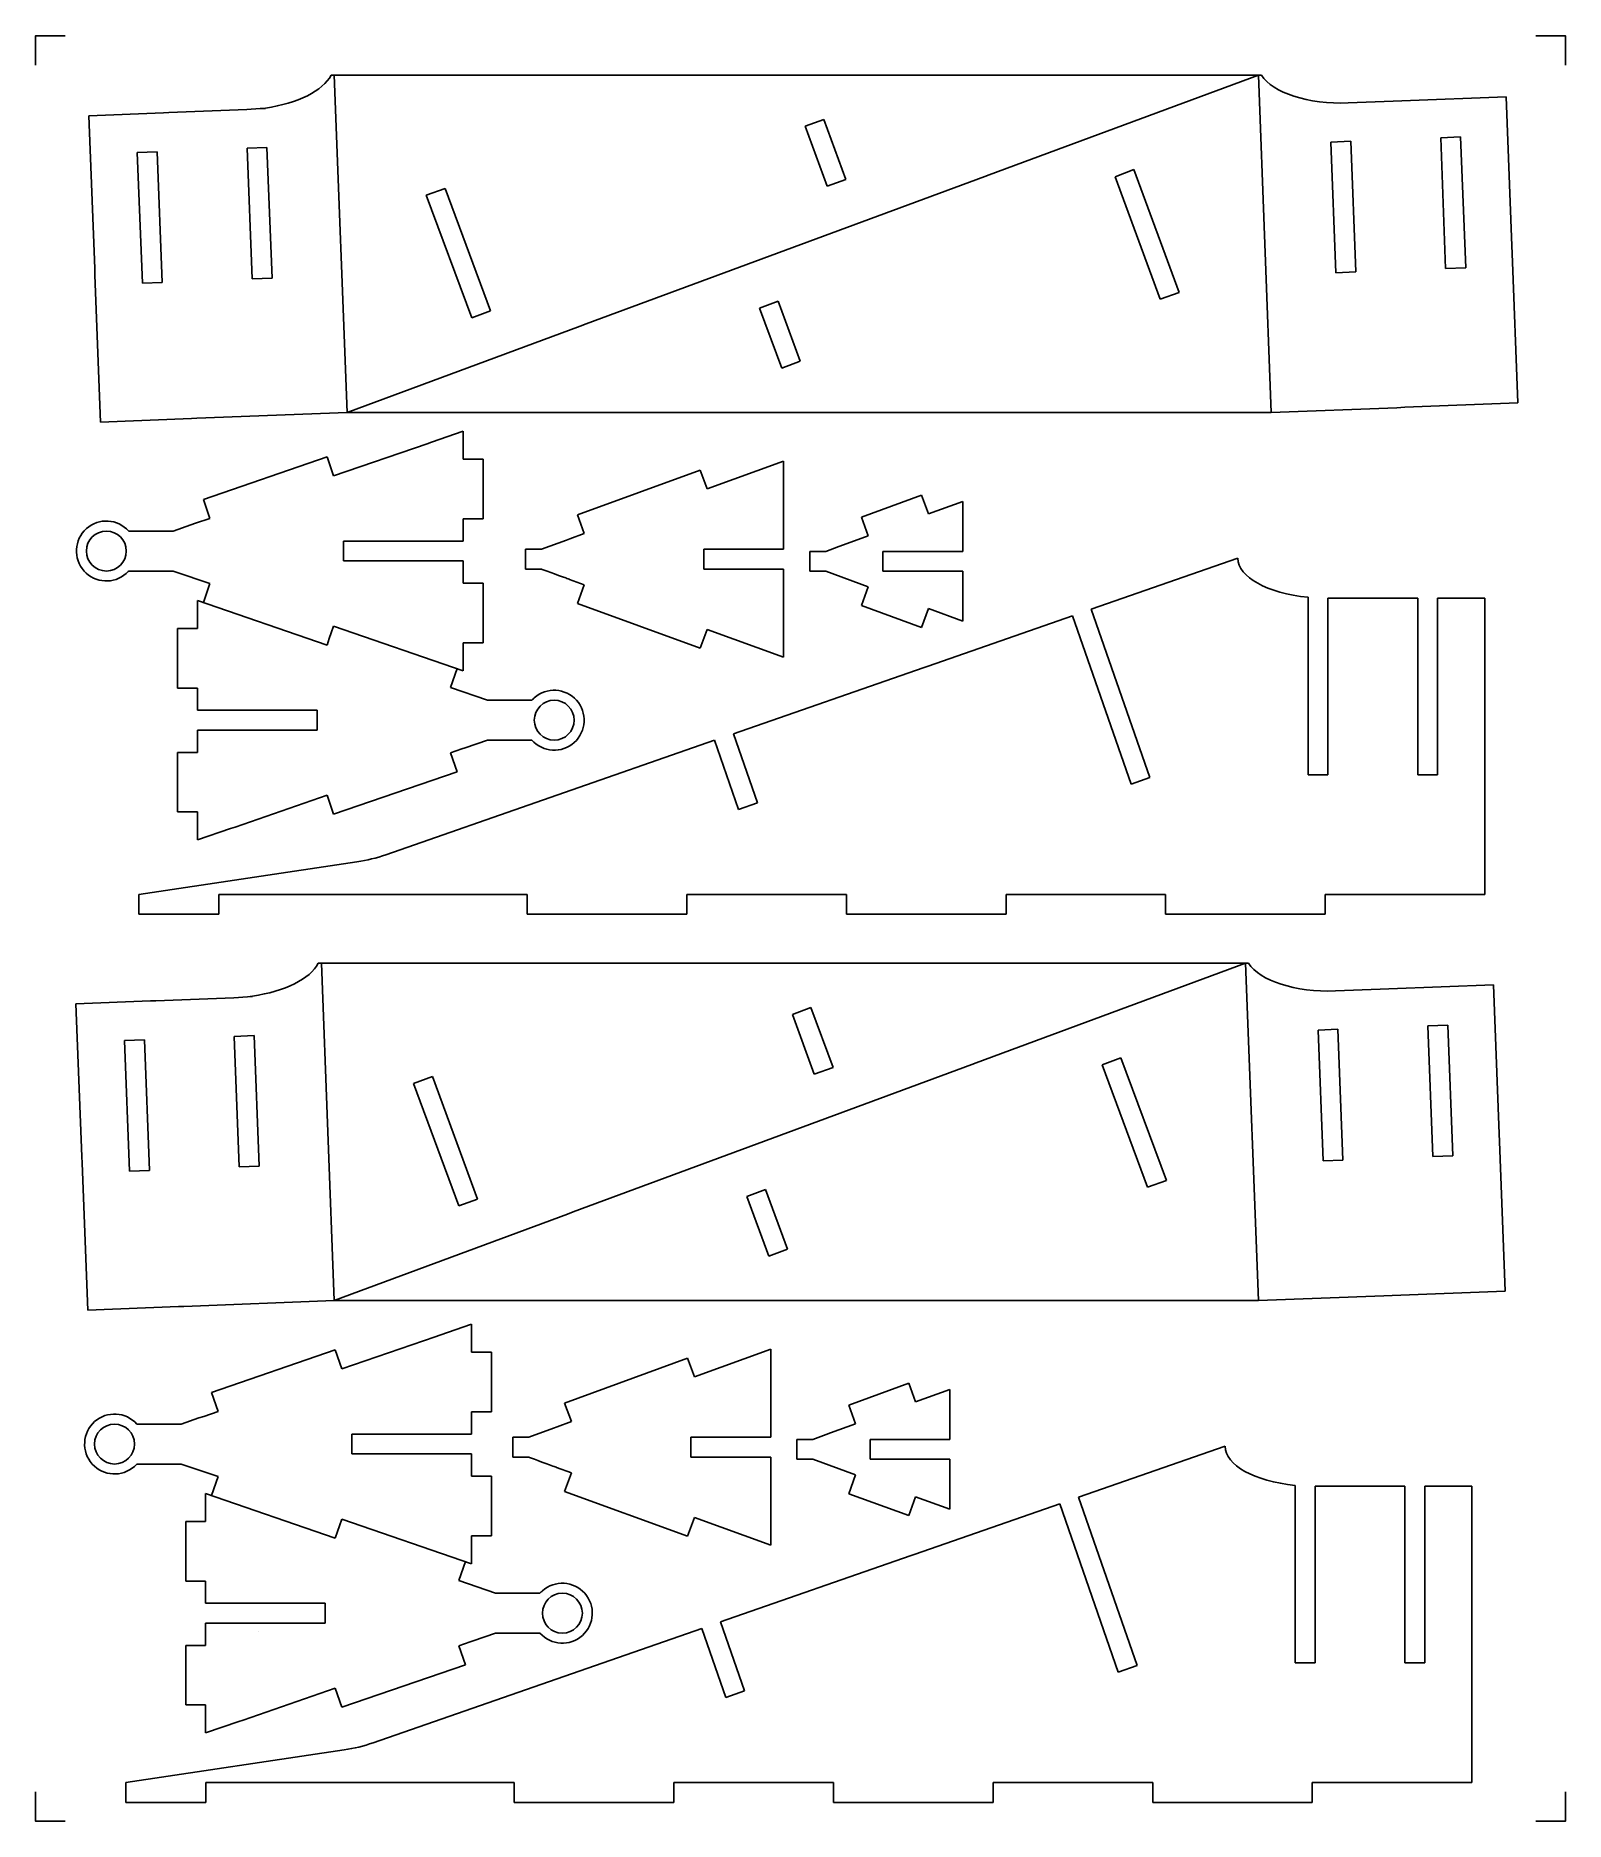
# Model space of a CAD drawing. Header units: inches. Extents: x -1.3 to 7.4, y -1.1 to 9.
import ezdxf

# ---------------------------------------------------------------- set-up
doc = ezdxf.new("R2010")
doc.units = ezdxf.units.IN
doc.header["$MEASUREMENT"] = 0
doc.layers.add('svg4913', color=7, linetype='Continuous')

msp = doc.modelspace()

# ---------------------------------------------------------------- linework, layer by layer
msp.add_lwpolyline([(0, 0), (0, 0), (0, 0), (0, 0)], close=True)
at = {"layer": 'svg4913', "color": 1}
for points in [[(-1.258, 8.832), (-1.258, 8.998), (-1.092, 8.998)], [(7.202, 8.998), (7.368, 8.998), (7.368, 8.832)], [(-1.092, -1.068), (-1.258, -1.068), (-1.258, -0.902)], [(7.368, -0.902), (7.368, -1.068), (7.202, -1.068)]]:
    msp.add_lwpolyline(points, dxfattribs=at)
at = {"layer": 'svg4913', "color": 7, "true_color": 0xffffff}
for points in [[(0.408, 8.775), (0.425, 8.776)], [(0.425, 8.776), (0.498, 6.874)], [(1.297, 8.776), (0.425, 8.776)], [(1.334, 8.776), (1.297, 8.776)], [(3.323, 8.776), (1.334, 8.776)], [(3.361, 8.776), (3.323, 8.776)], [(5.637, 8.776), (3.361, 8.776)], [(5.637, 8.776), (4.119, 8.214)], [(5.654, 8.776), (5.637, 8.776)], [(5.637, 8.776), (5.71, 6.874)], [(-0.959, 8.546), (-0.538, 8.563)], [(-0.538, 8.563), (-0.507, 8.564)], [(-0.507, 8.564), (-0.068, 8.581)], [(-0.068, 8.581), (0.008, 8.587)], [(0.038, 8.59), (0.008, 8.587)], [(0.038, 8.588), (0.008, 8.587)], [(0.038, 8.588), (0.038, 8.59)], [(6.397, 8.629), (6.144, 8.619)], [(6.446, 8.631), (6.397, 8.629)], [(7.034, 8.654), (6.446, 8.631)], [(7.066, 7.814), (7.034, 8.654)], [(-0.925, 7.685), (-0.959, 8.546)], [(3.081, 8.487), (3.186, 8.526)], [(3.206, 8.149), (3.081, 8.487)], [(3.311, 8.188), (3.186, 8.526)], [(0.046, 8.368), (-0.066, 8.364)], [(-0.038, 7.627), (-0.066, 8.364)], [(0.075, 7.631), (0.046, 8.368)], [(6.046, 8.398), (6.158, 8.403)], [(6.046, 8.398), (6.074, 7.662)], [(6.158, 8.403), (6.187, 7.666)], [(6.665, 8.422), (6.777, 8.427)], [(6.665, 8.422), (6.693, 7.686)], [(6.777, 8.427), (6.806, 7.69)], [(-0.572, 8.344), (-0.685, 8.34)], [(-0.656, 7.603), (-0.685, 8.34)], [(-0.544, 7.607), (-0.572, 8.344)], [(4.094, 8.205), (1.846, 7.373)], [(3.311, 8.188), (3.206, 8.149)], [(4.119, 8.214), (4.094, 8.205)], [(4.934, 8.243), (4.829, 8.203)], [(4.829, 8.203), (5.084, 7.512)], [(4.934, 8.243), (5.19, 7.551)], [(1.051, 8.137), (0.945, 8.098)], [(1.201, 7.407), (0.945, 8.098)], [(1.307, 7.446), (1.051, 8.137)], [(7.068, 7.771), (7.066, 7.814)], [(7.101, 6.928), (7.068, 7.771)], [(-0.924, 7.648), (-0.925, 7.685)], [(6.187, 7.666), (6.074, 7.662)], [(6.806, 7.69), (6.693, 7.686)], [(-0.892, 6.82), (-0.924, 7.648)], [(-0.656, 7.603), (-0.544, 7.607)], [(-0.038, 7.627), (0.075, 7.631)], [(5.084, 7.512), (5.19, 7.551)], [(2.824, 7.461), (2.93, 7.501)], [(2.824, 7.461), (2.949, 7.124)], [(2.93, 7.501), (3.054, 7.163)], [(1.813, 7.361), (0.498, 6.874)], [(1.201, 7.407), (1.307, 7.446)], [(1.846, 7.373), (1.813, 7.361)], [(3.054, 7.163), (2.949, 7.124)], [(0.498, 6.874), (-0.35, 6.841)], [(0.498, 6.874), (2.764, 6.874)], [(2.764, 6.874), (2.81, 6.874)], [(2.81, 6.874), (4.96, 6.874)], [(4.96, 6.874), (5.003, 6.874)], [(5.003, 6.874), (5.71, 6.874)], [(5.71, 6.874), (6.417, 6.901)], [(6.417, 6.901), (6.463, 6.903)], [(6.463, 6.903), (7.101, 6.928)], [(-0.38, 6.84), (-0.892, 6.82)], [(-0.35, 6.841), (-0.38, 6.84)], [(1.153, 6.768), (0.975, 6.707)], [(1.153, 6.61), (1.153, 6.768)], [(0.949, 6.698), (0.422, 6.516)], [(0.975, 6.707), (0.949, 6.698)], [(-0.312, 6.383), (0.385, 6.623)], [(0.422, 6.516), (0.385, 6.623)], [(1.153, 6.61), (1.265, 6.61)], [(1.265, 6.61), (1.265, 6.274)], [(1.798, 6.296), (2.49, 6.548)], [(2.529, 6.443), (2.49, 6.548)], [(2.96, 6.599), (2.529, 6.443)], [(2.96, 6.103), (2.96, 6.599)], [(-0.275, 6.277), (-0.312, 6.383)], [(3.399, 6.284), (3.737, 6.408)], [(3.776, 6.302), (3.737, 6.408)], [(3.97, 6.372), (3.776, 6.302)], [(3.97, 6.091), (3.97, 6.372)], [(-0.356, 6.249), (-0.383, 6.24)], [(-0.275, 6.277), (-0.356, 6.249)], [(1.153, 6.149), (1.153, 6.274)], [(1.153, 6.274), (1.265, 6.274)], [(1.836, 6.191), (1.798, 6.296)], [(3.437, 6.179), (3.399, 6.284)], [(-0.483, 6.205), (-0.733, 6.205)], [(-0.383, 6.24), (-0.483, 6.205)], [(0.478, 6.113), (0.478, 6.149)], [(1.153, 6.149), (0.478, 6.149)], [(1.735, 6.154), (1.595, 6.103)], [(1.755, 6.161), (1.735, 6.154)], [(1.836, 6.191), (1.755, 6.161)], [(3.437, 6.179), (3.297, 6.128)], [(0.478, 6.08), (0.478, 6.113)], [(0.478, 6.037), (0.478, 6.08)], [(1.505, 6.103), (1.505, 5.991)], [(1.595, 6.103), (1.505, 6.103)], [(2.51, 6.064), (2.51, 6.103)], [(2.96, 6.103), (2.51, 6.103)], [(2.51, 6.035), (2.51, 6.064)], [(3.197, 6.091), (3.107, 6.091)], [(3.107, 6.091), (3.107, 5.979)], [(3.271, 6.118), (3.197, 6.091)], [(3.297, 6.128), (3.271, 6.118)], [(3.97, 6.091), (3.52, 6.091)], [(3.52, 6.056), (3.52, 6.091)], [(3.52, 6.026), (3.52, 6.056)], [(5.522, 6.052), (4.695, 5.765)], [(-0.733, 5.98), (-0.483, 5.98)], [(-0.483, 5.98), (-0.387, 5.947)], [(-0.387, 5.947), (-0.36, 5.938)], [(1.153, 6.037), (0.478, 6.037)], [(1.153, 5.912), (1.153, 6.037)], [(1.505, 5.991), (1.595, 5.991)], [(2.51, 5.991), (2.51, 6.035)], [(2.96, 5.991), (2.51, 5.991)], [(2.96, 5.494), (2.96, 5.991)], [(3.107, 5.979), (3.197, 5.979)], [(3.197, 5.979), (3.437, 5.891)], [(3.52, 5.979), (3.52, 6.026)], [(3.97, 5.979), (3.52, 5.979)], [(3.97, 5.697), (3.97, 5.979)], [(-0.36, 5.938), (-0.275, 5.909)], [(-0.275, 5.909), (-0.312, 5.802)], [(1.153, 5.912), (1.265, 5.912)], [(1.265, 5.912), (1.265, 5.575)], [(1.753, 5.933), (1.836, 5.903)], [(1.836, 5.903), (1.798, 5.797)], [(3.437, 5.891), (3.399, 5.785)], [(-0.346, 5.814), (-0.346, 5.657)], [(0.385, 5.563), (-0.346, 5.814)], [(1.798, 5.797), (2.49, 5.545)], [(3.399, 5.785), (3.737, 5.662)], [(3.776, 5.768), (3.737, 5.662)], [(3.776, 5.768), (3.97, 5.697)], [(5.025, 4.816), (4.695, 5.765)], [(5.917, 4.832), (5.917, 5.832)], [(6.536, 5.827), (6.029, 5.827)], [(6.029, 4.832), (6.029, 5.827)], [(6.536, 4.832), (6.536, 5.827)], [(6.914, 5.827), (6.648, 5.827)], [(6.648, 4.832), (6.648, 5.827)], [(6.914, 4.157), (6.914, 5.827)], [(-0.459, 5.32), (-0.459, 5.657)], [(-0.346, 5.657), (-0.459, 5.657)], [(0.422, 5.669), (0.409, 5.632)], [(0.422, 5.669), (1.153, 5.418)], [(2.529, 5.651), (2.49, 5.545)], [(2.529, 5.651), (2.96, 5.494)], [(4.589, 5.728), (3.774, 5.444)], [(4.589, 5.728), (4.919, 4.779)], [(0.398, 5.6), (0.385, 5.563)], [(0.409, 5.632), (0.398, 5.6)], [(1.153, 5.418), (1.153, 5.575)], [(1.153, 5.575), (1.265, 5.575)], [(3.774, 5.444), (3.746, 5.434)], [(1.082, 5.323), (1.119, 5.43)], [(3.746, 5.434), (2.677, 5.062)], [(-0.346, 5.32), (-0.459, 5.32)], [(-0.346, 5.32), (-0.346, 5.195)], [(1.29, 5.252), (1.082, 5.323)], [(1.403, 5.252), (1.29, 5.252)], [(1.433, 5.252), (1.403, 5.252)], [(1.54, 5.252), (1.433, 5.252)], [(-0.346, 5.195), (0.329, 5.195)], [(0.329, 5.195), (0.329, 5.155)], [(0.329, 5.155), (0.329, 5.124)], [(-0.346, 5.083), (-0.346, 4.958)], [(-0.346, 5.083), (0.329, 5.083)], [(0.329, 5.124), (0.329, 5.083)], [(2.812, 4.673), (2.677, 5.062)], [(-0.459, 4.622), (-0.459, 4.958)], [(-0.346, 4.958), (-0.459, 4.958)], [(2.57, 5.026), (0.717, 4.381)], [(1.082, 4.955), (1.146, 4.977)], [(1.082, 4.955), (1.119, 4.849)], [(1.146, 4.977), (1.164, 4.983)], [(1.164, 4.983), (1.29, 5.027)], [(1.29, 5.027), (1.407, 5.027)], [(1.407, 5.027), (1.439, 5.027)], [(1.439, 5.027), (1.54, 5.027)], [(2.57, 5.026), (2.706, 4.636)], [(1.119, 4.849), (0.422, 4.609)], [(6.029, 4.832), (5.917, 4.832)], [(6.648, 4.832), (6.536, 4.832)], [(4.919, 4.779), (5.025, 4.816)], [(-0.133, 4.537), (0.385, 4.716)], [(0.385, 4.716), (0.422, 4.609)], [(2.812, 4.673), (2.706, 4.636)], [(-0.346, 4.622), (-0.459, 4.622)], [(-0.346, 4.622), (-0.346, 4.464)], [(-0.159, 4.528), (-0.133, 4.537)], [(-0.346, 4.464), (-0.159, 4.528)], [(0.554, 4.341), (-0.676, 4.157)], [(-0.676, 4.157), (-0.676, 4.045)], [(-0.226, 4.157), (-0.226, 4.045)], [(-0.226, 4.157), (1.197, 4.157)], [(1.197, 4.157), (1.236, 4.157)], [(1.236, 4.157), (1.514, 4.157)], [(1.514, 4.157), (1.514, 4.045)], [(2.414, 4.157), (3.314, 4.157)], [(2.414, 4.157), (2.414, 4.045)], [(3.314, 4.157), (3.314, 4.045)], [(4.214, 4.157), (5.114, 4.157)], [(4.214, 4.157), (4.214, 4.045)], [(5.114, 4.157), (5.114, 4.045)], [(6.014, 4.157), (6.211, 4.157)], [(6.014, 4.157), (6.014, 4.045)], [(6.211, 4.157), (6.254, 4.157)], [(6.254, 4.157), (6.914, 4.157)], [(-0.226, 4.045), (-0.676, 4.045)], [(2.414, 4.045), (1.514, 4.045)], [(4.214, 4.045), (3.314, 4.045)], [(6.014, 4.045), (5.114, 4.045)], [(0.335, 3.769), (0.353, 3.77)], [(0.353, 3.77), (0.426, 1.868)], [(1.225, 3.77), (0.353, 3.77)], [(1.262, 3.77), (1.225, 3.77)], [(3.251, 3.77), (1.262, 3.77)], [(3.288, 3.77), (3.251, 3.77)], [(5.565, 3.77), (3.288, 3.77)], [(5.565, 3.77), (4.046, 3.208)], [(5.582, 3.77), (5.565, 3.77)], [(5.565, 3.77), (5.638, 1.868)], [(6.373, 3.625), (6.324, 3.623)], [(6.962, 3.648), (6.373, 3.625)], [(6.994, 2.808), (6.962, 3.648)], [(-1.031, 3.54), (-0.61, 3.557)], [(-0.998, 2.679), (-1.031, 3.54)], [(-0.61, 3.557), (-0.58, 3.558)], [(-0.58, 3.558), (-0.141, 3.575)], [(-0.141, 3.575), (-0.064, 3.58)], [(-0.035, 3.584), (-0.064, 3.58)], [(-0.035, 3.582), (-0.064, 3.58)], [(-0.035, 3.582), (-0.035, 3.584)], [(6.324, 3.623), (6.071, 3.613)], [(3.009, 3.481), (3.114, 3.52)], [(3.133, 3.143), (3.009, 3.481)], [(3.239, 3.182), (3.114, 3.52)], [(-0.645, 3.338), (-0.757, 3.334)], [(-0.729, 2.597), (-0.757, 3.334)], [(-0.616, 2.601), (-0.645, 3.338)], [(-0.026, 3.362), (-0.138, 3.357)], [(-0.11, 2.621), (-0.138, 3.357)], [(0.002, 2.625), (-0.026, 3.362)], [(5.974, 3.392), (6.086, 3.397)], [(5.974, 3.392), (6.002, 2.656)], [(6.086, 3.397), (6.114, 2.66)], [(6.592, 3.416), (6.705, 3.42)], [(6.592, 3.416), (6.621, 2.68)], [(6.705, 3.42), (6.733, 2.684)], [(4.862, 3.236), (4.756, 3.197)], [(4.862, 3.236), (5.118, 2.545)], [(0.979, 3.131), (0.873, 3.092)], [(1.234, 2.44), (0.979, 3.131)], [(4.022, 3.199), (1.773, 2.367)], [(3.239, 3.182), (3.133, 3.143)], [(4.046, 3.208), (4.022, 3.199)], [(4.756, 3.197), (5.012, 2.506)], [(1.129, 2.401), (0.873, 3.092)], [(6.996, 2.765), (6.994, 2.808)], [(7.028, 1.921), (6.996, 2.765)], [(-0.996, 2.642), (-0.998, 2.679)], [(-0.964, 1.814), (-0.996, 2.642)], [(-0.11, 2.621), (0.002, 2.625)], [(6.114, 2.66), (6.002, 2.656)], [(6.733, 2.684), (6.621, 2.68)], [(-0.729, 2.597), (-0.616, 2.601)], [(5.012, 2.506), (5.118, 2.545)], [(1.129, 2.401), (1.234, 2.44)], [(2.752, 2.455), (2.857, 2.494)], [(2.752, 2.455), (2.877, 2.118)], [(2.857, 2.494), (2.982, 2.157)], [(1.741, 2.354), (0.426, 1.868)], [(1.773, 2.367), (1.741, 2.354)], [(2.982, 2.157), (2.877, 2.118)], [(6.391, 1.897), (7.028, 1.921)], [(-0.453, 1.834), (-0.964, 1.814)], [(-0.422, 1.835), (-0.453, 1.834)], [(0.426, 1.868), (-0.422, 1.835)], [(0.426, 1.868), (2.692, 1.868)], [(2.692, 1.868), (2.738, 1.868)], [(2.738, 1.868), (4.887, 1.868)], [(4.887, 1.868), (4.931, 1.868)], [(4.931, 1.868), (5.638, 1.868)], [(5.638, 1.868), (6.344, 1.895)], [(6.344, 1.895), (6.391, 1.897)], [(1.199, 1.734), (1.021, 1.673)], [(1.199, 1.576), (1.199, 1.734)], [(0.995, 1.664), (0.468, 1.483)], [(1.021, 1.673), (0.995, 1.664)], [(-0.266, 1.349), (0.431, 1.589)], [(0.468, 1.483), (0.431, 1.589)], [(1.199, 1.576), (1.312, 1.576)], [(1.312, 1.576), (1.312, 1.24)], [(1.725, 1.29), (2.418, 1.542)], [(2.457, 1.437), (2.418, 1.542)], [(2.887, 1.593), (2.457, 1.437)], [(2.887, 1.097), (2.887, 1.593)], [(-0.229, 1.243), (-0.266, 1.349)], [(3.327, 1.278), (3.665, 1.402)], [(3.703, 1.296), (3.665, 1.402)], [(3.897, 1.366), (3.703, 1.296)], [(3.897, 1.085), (3.897, 1.366)], [(-0.309, 1.215), (-0.337, 1.206)], [(-0.229, 1.243), (-0.309, 1.215)], [(1.199, 1.115), (1.199, 1.24)], [(1.199, 1.24), (1.312, 1.24)], [(1.764, 1.185), (1.725, 1.29)], [(3.365, 1.173), (3.327, 1.278)], [(-0.437, 1.171), (-0.687, 1.171)], [(-0.337, 1.206), (-0.437, 1.171)], [(0.524, 1.079), (0.524, 1.115)], [(1.199, 1.115), (0.524, 1.115)], [(1.663, 1.148), (1.523, 1.097)], [(1.683, 1.155), (1.663, 1.148)], [(1.764, 1.185), (1.683, 1.155)], [(3.199, 1.112), (3.124, 1.085)], [(3.225, 1.122), (3.199, 1.112)], [(3.365, 1.173), (3.225, 1.122)], [(0.524, 1.047), (0.524, 1.079)], [(0.524, 1.003), (0.524, 1.047)], [(1.433, 1.097), (1.433, 0.984)], [(1.523, 1.097), (1.433, 1.097)], [(2.437, 1.057), (2.437, 1.097)], [(2.887, 1.097), (2.437, 1.097)], [(2.437, 1.029), (2.437, 1.057)], [(2.437, 0.984), (2.437, 1.029)], [(3.124, 1.085), (3.034, 1.085)], [(3.034, 1.085), (3.034, 0.973)], [(3.897, 1.085), (3.447, 1.085)], [(3.447, 1.05), (3.447, 1.085)], [(3.447, 1.02), (3.447, 1.05)], [(3.447, 0.973), (3.447, 1.02)], [(5.45, 1.046), (4.623, 0.759)], [(-0.687, 0.946), (-0.437, 0.946)], [(-0.437, 0.946), (-0.341, 0.913)], [(-0.341, 0.913), (-0.314, 0.904)], [(1.199, 1.003), (0.524, 1.003)], [(1.199, 0.878), (1.199, 1.003)], [(1.433, 0.984), (1.523, 0.984)], [(1.68, 0.927), (1.764, 0.897)], [(2.887, 0.984), (2.437, 0.984)], [(2.887, 0.488), (2.887, 0.984)], [(3.034, 0.973), (3.124, 0.973)], [(3.124, 0.973), (3.365, 0.885)], [(3.897, 0.973), (3.447, 0.973)], [(3.897, 0.691), (3.897, 0.973)], [(-0.314, 0.904), (-0.229, 0.875)], [(-0.229, 0.875), (-0.266, 0.769)], [(1.199, 0.878), (1.312, 0.878)], [(1.312, 0.878), (1.312, 0.541)], [(1.764, 0.897), (1.725, 0.791)], [(3.365, 0.885), (3.327, 0.779)], [(5.844, -0.174), (5.844, 0.826)], [(6.463, 0.821), (5.957, 0.821)], [(5.957, -0.174), (5.957, 0.821)], [(6.463, -0.174), (6.463, 0.821)], [(6.841, 0.821), (6.576, 0.821)], [(6.576, -0.174), (6.576, 0.821)], [(6.841, -0.849), (6.841, 0.821)], [(-0.3, 0.78), (-0.3, 0.623)], [(0.431, 0.529), (-0.3, 0.78)], [(1.725, 0.791), (2.418, 0.539)], [(3.327, 0.779), (3.665, 0.656)], [(3.703, 0.762), (3.665, 0.656)], [(4.517, 0.722), (3.702, 0.438)], [(3.703, 0.762), (3.897, 0.691)], [(4.517, 0.722), (4.847, -0.227)], [(4.953, -0.19), (4.623, 0.759)], [(-0.412, 0.286), (-0.412, 0.623)], [(-0.3, 0.623), (-0.412, 0.623)], [(0.468, 0.635), (0.455, 0.598)], [(0.468, 0.635), (1.199, 0.384)], [(2.457, 0.645), (2.418, 0.539)], [(2.457, 0.645), (2.887, 0.488)], [(0.444, 0.566), (0.431, 0.529)], [(0.455, 0.598), (0.444, 0.566)], [(1.199, 0.384), (1.199, 0.541)], [(1.199, 0.541), (1.312, 0.541)], [(3.673, 0.428), (2.604, 0.056)], [(3.702, 0.438), (3.673, 0.428)], [(1.128, 0.289), (1.165, 0.396)], [(-0.3, 0.286), (-0.412, 0.286)], [(-0.3, 0.286), (-0.3, 0.162)], [(1.336, 0.218), (1.128, 0.289)], [(1.449, 0.218), (1.336, 0.218)], [(1.48, 0.218), (1.449, 0.218)], [(1.586, 0.218), (1.48, 0.218)], [(-0.3, 0.162), (0.375, 0.162)], [(0.375, 0.162), (0.375, 0.121)], [(0.375, 0.121), (0.375, 0.09)], [(-0.3, 0.049), (-0.3, -0.076)], [(-0.3, 0.049), (0.375, 0.049)], [(0.375, 0.09), (0.375, 0.049)], [(2.498, 0.019), (0.645, -0.625)], [(2.498, 0.019), (2.634, -0.37)], [(2.74, -0.333), (2.604, 0.056)], [(-0.412, -0.412), (-0.412, -0.076)], [(-0.3, -0.076), (-0.412, -0.076)], [(1.128, -0.079), (1.192, -0.057)], [(1.128, -0.079), (1.165, -0.185)], [(1.192, -0.057), (1.21, -0.051)], [(1.21, -0.051), (1.336, -0.007)], [(1.336, -0.007), (1.453, -0.007)], [(1.453, -0.007), (1.485, -0.007)], [(1.485, -0.007), (1.586, -0.007)], [(1.165, -0.185), (0.468, -0.425)], [(4.847, -0.227), (4.953, -0.19)], [(5.957, -0.174), (5.844, -0.174)], [(6.576, -0.174), (6.463, -0.174)], [(-0.087, -0.497), (0.431, -0.318)], [(0.431, -0.318), (0.468, -0.425)], [(2.74, -0.333), (2.634, -0.37)], [(-0.3, -0.412), (-0.412, -0.412)], [(-0.3, -0.412), (-0.3, -0.57)], [(-0.113, -0.505), (-0.087, -0.497)], [(-0.3, -0.57), (-0.113, -0.505)], [(0.482, -0.665), (-0.749, -0.849)], [(-0.749, -0.849), (-0.749, -0.962)], [(-0.299, -0.849), (-0.299, -0.962)], [(-0.299, -0.849), (1.125, -0.849)], [(1.125, -0.849), (1.164, -0.849)], [(1.164, -0.849), (1.441, -0.849)], [(1.441, -0.849), (1.441, -0.962)], [(2.341, -0.849), (3.241, -0.849)], [(2.341, -0.849), (2.341, -0.962)], [(3.241, -0.849), (3.241, -0.962)], [(4.141, -0.849), (5.041, -0.849)], [(4.141, -0.849), (4.141, -0.962)], [(5.041, -0.849), (5.041, -0.962)], [(5.941, -0.849), (6.138, -0.849)], [(5.941, -0.849), (5.941, -0.962)], [(6.138, -0.849), (6.182, -0.849)], [(6.182, -0.849), (6.841, -0.849)], [(-0.299, -0.962), (-0.749, -0.962)], [(2.341, -0.962), (1.441, -0.962)], [(4.141, -0.962), (3.241, -0.962)], [(5.941, -0.962), (5.041, -0.962)]]:
    msp.add_lwpolyline(points, dxfattribs=at)
for points in [[(0.038, 8.59), (0.22, 8.616), (0.362, 8.688), (0.408, 8.775)], [(5.654, 8.776), (5.717, 8.675), (5.918, 8.611), (6.144, 8.619)], [(5.522, 6.052), (5.522, 5.946), (5.687, 5.855), (5.917, 5.832)], [(1.595, 5.991), (1.595, 5.991), (1.686, 5.957), (1.732, 5.941)], [(1.732, 5.941), (1.739, 5.938), (1.753, 5.933), (1.753, 5.933)], [(0.554, 4.341), (0.61, 4.349), (0.664, 4.362), (0.717, 4.381)], [(-0.035, 3.584), (0.147, 3.61), (0.29, 3.681), (0.335, 3.769)], [(5.582, 3.77), (5.645, 3.669), (5.845, 3.605), (6.071, 3.613)], [(5.45, 1.046), (5.45, 0.94), (5.614, 0.849), (5.844, 0.826)], [(1.523, 0.984), (1.523, 0.984), (1.614, 0.951), (1.659, 0.935)], [(1.659, 0.935), (1.666, 0.932), (1.68, 0.927), (1.68, 0.927)], [(0.482, -0.665), (0.537, -0.657), (0.592, -0.644), (0.645, -0.625)]]:
    msp.add_open_spline(points, degree=3, dxfattribs=at)
for points, knots in [([(-0.733, 6.205), (-0.796, 6.275), (-0.902, 6.281), (-0.972, 6.219), (-1.041, 6.156), (-1.047, 6.05), (-0.985, 5.98), (-0.923, 5.911), (-0.816, 5.905), (-0.747, 5.967), (-0.742, 5.971), (-0.738, 5.976), (-0.733, 5.98)], [0, 0, 0, 0, 1, 1, 1, 2, 2, 2, 3, 3, 3, 4, 4, 4, 4]), ([(-0.747, 6.093), (-0.747, 6.155), (-0.797, 6.205), (-0.859, 6.205), (-0.921, 6.205), (-0.972, 6.155), (-0.972, 6.093), (-0.972, 6.031), (-0.921, 5.98), (-0.859, 5.98), (-0.797, 5.98), (-0.747, 6.031), (-0.747, 6.093), (-0.747, 6.093), (-0.747, 6.093), (-0.747, 6.093)], [0, 0, 0, 0, 1, 1, 1, 2, 2, 2, 3, 3, 3, 4, 4, 4, 5, 5, 5, 5]), ([(1.54, 5.027), (1.602, 4.957), (1.709, 4.951), (1.779, 5.013), (1.848, 5.076), (1.854, 5.182), (1.792, 5.252), (1.73, 5.321), (1.623, 5.327), (1.554, 5.265), (1.549, 5.261), (1.544, 5.256), (1.54, 5.252)], [0, 0, 0, 0, 1, 1, 1, 2, 2, 2, 3, 3, 3, 4, 4, 4, 4]), ([(1.779, 5.139), (1.779, 5.201), (1.728, 5.252), (1.666, 5.252), (1.604, 5.252), (1.554, 5.201), (1.554, 5.139), (1.554, 5.077), (1.604, 5.027), (1.666, 5.027), (1.728, 5.027), (1.779, 5.077), (1.779, 5.139), (1.779, 5.139), (1.779, 5.139), (1.779, 5.139)], [0, 0, 0, 0, 1, 1, 1, 2, 2, 2, 3, 3, 3, 4, 4, 4, 5, 5, 5, 5]), ([(-0.687, 1.171), (-0.749, 1.241), (-0.856, 1.247), (-0.926, 1.185), (-0.995, 1.123), (-1.001, 1.016), (-0.939, 0.946), (-0.877, 0.877), (-0.77, 0.871), (-0.701, 0.933), (-0.696, 0.937), (-0.691, 0.942), (-0.687, 0.946)], [0, 0, 0, 0, 1, 1, 1, 2, 2, 2, 3, 3, 3, 4, 4, 4, 4]), ([(-0.701, 1.059), (-0.701, 1.121), (-0.751, 1.171), (-0.813, 1.171), (-0.875, 1.171), (-0.926, 1.121), (-0.926, 1.059), (-0.926, 0.997), (-0.875, 0.946), (-0.813, 0.946), (-0.751, 0.946), (-0.701, 0.997), (-0.701, 1.059), (-0.701, 1.059), (-0.701, 1.059), (-0.701, 1.059)], [0, 0, 0, 0, 1, 1, 1, 2, 2, 2, 3, 3, 3, 4, 4, 4, 5, 5, 5, 5]), ([(1.586, -0.007), (1.649, -0.077), (1.755, -0.083), (1.825, -0.02), (1.894, 0.042), (1.9, 0.148), (1.838, 0.218), (1.776, 0.287), (1.669, 0.293), (1.6, 0.231), (1.595, 0.227), (1.591, 0.223), (1.586, 0.218)], [0, 0, 0, 0, 1, 1, 1, 2, 2, 2, 3, 3, 3, 4, 4, 4, 4]), ([(1.825, 0.105), (1.825, 0.167), (1.774, 0.218), (1.712, 0.218), (1.65, 0.218), (1.6, 0.167), (1.6, 0.105), (1.6, 0.043), (1.65, -0.007), (1.712, -0.007), (1.774, -0.007), (1.825, 0.043), (1.825, 0.105), (1.825, 0.105), (1.825, 0.105), (1.825, 0.105)], [0, 0, 0, 0, 1, 1, 1, 2, 2, 2, 3, 3, 3, 4, 4, 4, 5, 5, 5, 5])]:
    msp.add_open_spline(points, degree=3, knots=knots, dxfattribs=at)

doc.saveas('drawing.dxf')
